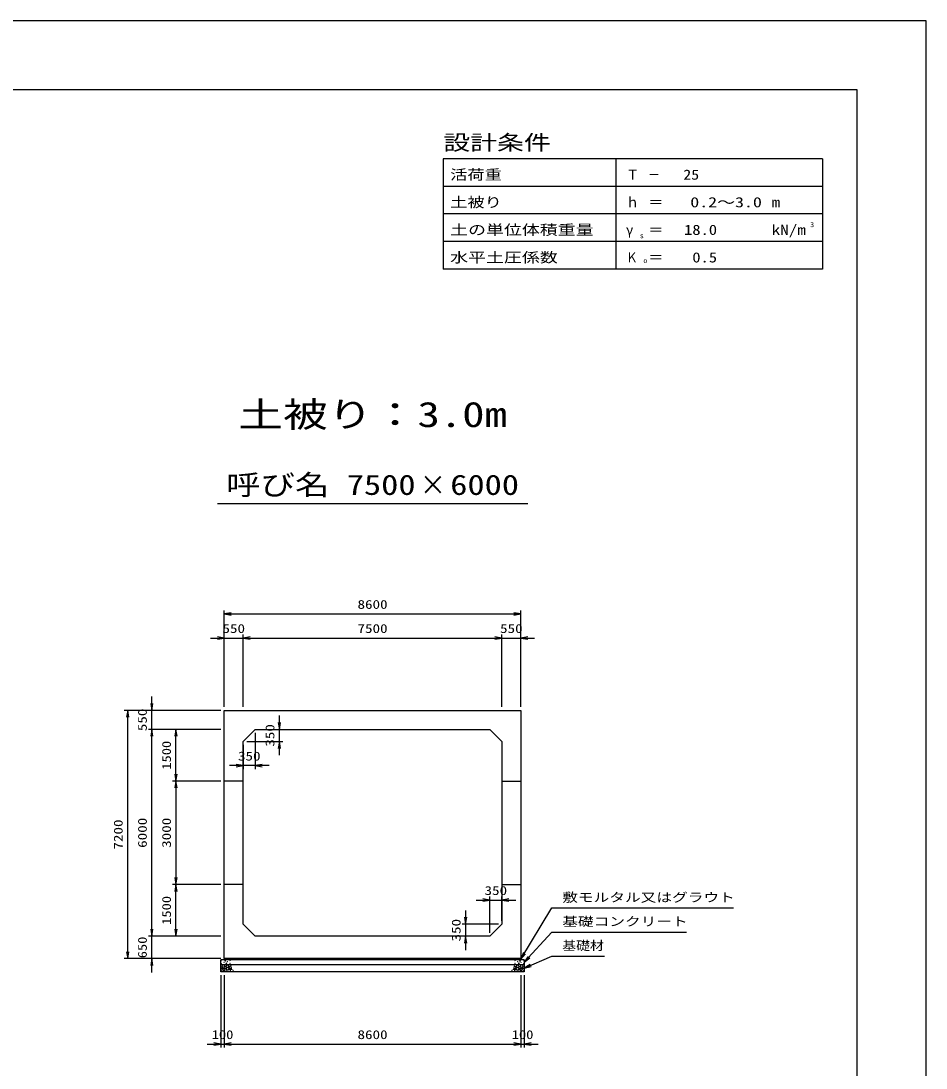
# Model space of a CAD drawing. Units: millimetres at full size. Extents: x 0 to 84100, y 0 to 59400.
# Drawn here: x 57854 to 84100, y 29026 to 59400 of the extents above; entities that cross this region are included whole.
import ezdxf
from ezdxf.enums import TextEntityAlignment as Align

# ---------------------------------------------------------------- set-up
doc = ezdxf.new("R2010")
doc.units = ezdxf.units.MM
for name, color, linetype, lineweight in [('D-DCR-HCHn', 4, 'Continuous', 9), ('D-STR-DIM', 7, 'Continuous', 25), ('D-STR-STRn', 1, 'Continuous', 25), ('D-STR-TXT', 7, 'Continuous', 25), ('D-TTL', 2, 'Continuous', 25), ('D-TTL-FRAM', 2, 'Continuous', 25), ('D-TTL-LINE', 7, 'Continuous', 25), ('D-TTL-TXT', 7, 'Continuous', 25)]:
    doc.layers.add(name, color=color, linetype=linetype, lineweight=lineweight)
doc.styles.add('ＭＳ ゴシック', font='')
doc.styles.get('ＭＳ ゴシック').set_extended_font_data('MS Gothic')

# ---------------------------------------------------------------- blocks, each defined once
blk = doc.blocks.new('open_arrow')
at = {"color": 0, "linetype": 'Continuous', "lineweight": -2}
blk.add_lwpolyline([(7.5, 1.25), (0, 0), (7.5, -1.25)], dxfattribs=at)

msp = doc.modelspace()

# ---------------------------------------------------------------- linework, layer by layer
at = {"layer": 'D-DCR-HCHn'}
for points in [[(63657.281, 31953.808), (63650.346, 31933.005), (63659.592, 31919.136), (63682.707, 31916.824), (63698.488, 31923.599), (63691.952, 31939.939), (63696.575, 31949.185), (63687.33, 31958.431), (63673.461, 31963.053)], [(63701.155, 31877.009), (63718.277, 31902.692), (63716.137, 31909.112), (63692.594, 31915.533), (63671.192, 31913.393), (63656.21, 31900.551), (63654.07, 31885.57), (63656.21, 31870.588), (63673.332, 31866.308)], [(63701.198, 32011.594), (63680.395, 32016.217), (63661.904, 32006.971), (63659.592, 31986.168), (63664.215, 31969.988), (63687.33, 31963.053), (63703.51, 31963.053), (63710.444, 31974.611), (63710.444, 32000.037)], [(63719.69, 32013.906), (63712.756, 31993.102), (63715.067, 31969.988), (63698.887, 31944.562), (63719.69, 31933.005), (63742.805, 31944.562), (63756.673, 31963.053), (63761.296, 31993.102), (63756.673, 32009.283), (63742.805, 32016.217)], [(63724.313, 31933.005), (63712.756, 31923.759), (63717.379, 31916.824), (63733.559, 31916.824), (63740.493, 31919.136), (63745.116, 31928.382), (63738.182, 31935.316)], [(63761.082, 31877.009), (63771.783, 31902.692), (63763.222, 31913.393), (63737.539, 31913.393), (63726.838, 31909.112), (63716.137, 31894.131), (63716.137, 31881.289), (63726.838, 31864.167), (63739.679, 31862.027)], [(63758.985, 31958.431), (63747.427, 31930.693), (63756.673, 31919.136), (63784.411, 31919.136), (63795.968, 31923.759), (63807.525, 31939.939), (63807.525, 31953.808), (63795.968, 31972.299), (63782.099, 31974.611)], [(63797.466, 31825.643), (63803.886, 31844.905), (63801.746, 31866.308), (63816.728, 31889.85), (63797.466, 31900.551), (63776.063, 31889.85), (63763.222, 31872.728), (63758.941, 31844.905), (63763.222, 31829.924), (63776.063, 31823.503)], [(63793.185, 31900.551), (63803.886, 31909.112), (63799.606, 31915.533), (63784.624, 31915.533), (63778.204, 31913.393), (63773.923, 31904.832), (63780.344, 31898.411)], [(63863.203, 31879.532), (63827.829, 31886.129), (63812.782, 31898.266), (63808.03, 31917.263), (63822.713, 31931.629), (63851.323, 31939.69), (63872.97, 31926.761), (63886.961, 31909.347), (63883.002, 31891.67)], [(63823.447, 31936.214), (63810.689, 31940.569), (63809.425, 31968.678), (63822.512, 31997.359), (63839.448, 32013.536), (63871.403, 32007.032), (63874.133, 31971.913), (63863.816, 31959.876), (63835.739, 31944.301)], [(63854.798, 31945.711), (63856.454, 31939.566), (63862.011, 31935.193), (63874.19, 31933.302), (63885.305, 31939.802), (63895.592, 31949.138), (63904.858, 31957.333), (63904.635, 31963.462), (63898.736, 31968.875), (63884.203, 31970.356), (63871.47, 31964.383), (63862.011, 31955.165), (63857.281, 31950.556)], [(63882.012, 31979.601), (63875.964, 31985.086), (63874.897, 31990.792), (63878.414, 32003.305), (63888.71, 32017.61), (63911.004, 32016.105), (63932.571, 32005.811), (63947.195, 31985.597), (63945.021, 31972.456), (63938.02, 31965.716), (63926.769, 31963.215), (63910.511, 31967.483), (63889.289, 31974.481)], [(63943.372, 31911.832), (63948.688, 31916.874), (63955.476, 31925.68), (63957.145, 31933.275), (63953.144, 31947.685), (63939.088, 31958.67), (63918.907, 31957.89), (63891.698, 31943.001), (63882.086, 31930.757), (63885.152, 31916.784), (63894.778, 31910.04), (63903.599, 31909.145), (63917.363, 31909.524), (63930.808, 31911.002)], [(63899.971, 31885.265), (63904.183, 31888.446), (63907.686, 31893.505), (63907.81, 31900.431), (63903.414, 31906.067), (63895.769, 31907.977), (63889.356, 31906.179), (63887.704, 31900.442), (63886.896, 31894.835), (63887.881, 31887.456), (63893.975, 31884.127)], [(63927.597, 31870.331), (63917.895, 31875.079), (63910.89, 31883.822), (63910.719, 31895.084), (63914.942, 31905.627), (63930.189, 31907.625), (63945.054, 31908.018), (63959.481, 31902.512), (63961.849, 31893.273), (63949.54, 31882.195), (63934.555, 31873.15)], [(72172.403, 31870.331), (72182.105, 31875.079), (72189.11, 31883.822), (72189.281, 31895.084), (72185.058, 31905.627), (72169.811, 31907.625), (72154.946, 31908.018), (72140.519, 31902.512), (72138.151, 31893.273), (72150.46, 31882.195), (72165.445, 31873.15)], [(72156.628, 31911.832), (72151.312, 31916.874), (72144.524, 31925.68), (72142.855, 31933.275), (72146.856, 31947.685), (72160.912, 31958.67), (72181.093, 31957.89), (72208.302, 31943.001), (72217.914, 31930.757), (72214.848, 31916.784), (72205.222, 31910.04), (72196.401, 31909.145), (72182.637, 31909.524), (72169.192, 31911.002)], [(72217.988, 31979.601), (72224.036, 31985.086), (72225.103, 31990.792), (72221.586, 32003.305), (72211.29, 32017.61), (72188.996, 32016.105), (72167.429, 32005.811), (72152.805, 31985.597), (72154.979, 31972.456), (72161.98, 31965.716), (72173.231, 31963.215), (72189.489, 31967.483), (72210.711, 31974.481)], [(72200.029, 31885.265), (72195.817, 31888.446), (72192.314, 31893.505), (72192.19, 31900.431), (72196.586, 31906.067), (72204.231, 31907.977), (72210.644, 31906.179), (72212.296, 31900.442), (72213.104, 31894.835), (72212.119, 31887.456), (72206.025, 31884.127)], [(72245.202, 31945.711), (72243.546, 31939.566), (72237.989, 31935.193), (72225.81, 31933.302), (72214.695, 31939.802), (72204.408, 31949.138), (72195.142, 31957.333), (72195.365, 31963.462), (72201.264, 31968.875), (72215.797, 31970.356), (72228.53, 31964.383), (72237.989, 31955.165), (72242.719, 31950.556)], [(72236.797, 31879.532), (72272.171, 31886.129), (72287.218, 31898.266), (72291.97, 31917.263), (72277.287, 31931.629), (72248.677, 31939.69), (72227.03, 31926.761), (72213.039, 31909.347), (72216.998, 31891.67)], [(72276.553, 31936.214), (72289.311, 31940.569), (72290.575, 31968.678), (72277.488, 31997.359), (72260.552, 32013.536), (72228.597, 32007.032), (72225.867, 31971.913), (72236.184, 31959.876), (72264.261, 31944.301)], [(72302.534, 31825.643), (72296.114, 31844.905), (72298.254, 31866.308), (72283.272, 31889.85), (72302.534, 31900.551), (72323.937, 31889.85), (72336.778, 31872.728), (72341.059, 31844.905), (72336.778, 31829.924), (72323.937, 31823.503)], [(72341.015, 31958.431), (72352.573, 31930.693), (72343.327, 31919.136), (72315.589, 31919.136), (72304.032, 31923.759), (72292.475, 31939.939), (72292.475, 31953.808), (72304.032, 31972.299), (72317.901, 31974.611)], [(72306.815, 31900.551), (72296.114, 31909.112), (72300.394, 31915.533), (72315.376, 31915.533), (72321.796, 31913.393), (72326.077, 31904.832), (72319.656, 31898.411)], [(72338.918, 31877.009), (72328.217, 31902.692), (72336.778, 31913.393), (72362.461, 31913.393), (72373.162, 31909.112), (72383.863, 31894.131), (72383.863, 31881.289), (72373.162, 31864.167), (72360.321, 31862.027)], [(72380.31, 32013.906), (72387.244, 31993.102), (72384.933, 31969.988), (72401.113, 31944.562), (72380.31, 31933.005), (72357.195, 31944.562), (72343.327, 31963.053), (72338.704, 31993.102), (72343.327, 32009.283), (72357.195, 32016.217)], [(72375.687, 31933.005), (72387.244, 31923.759), (72382.621, 31916.824), (72366.441, 31916.824), (72359.507, 31919.136), (72354.884, 31928.382), (72361.818, 31935.316)], [(72398.845, 31877.009), (72381.723, 31902.692), (72383.863, 31909.112), (72407.406, 31915.533), (72428.808, 31913.393), (72443.79, 31900.551), (72445.93, 31885.57), (72443.79, 31870.588), (72426.668, 31866.308)], [(72398.802, 32011.594), (72419.605, 32016.217), (72438.096, 32006.971), (72440.408, 31986.168), (72435.785, 31969.988), (72412.67, 31963.053), (72396.49, 31963.053), (72389.556, 31974.611), (72389.556, 32000.037)], [(72442.719, 31953.808), (72449.654, 31933.005), (72440.408, 31919.136), (72417.293, 31916.824), (72401.512, 31923.599), (72408.048, 31939.939), (72403.425, 31949.185), (72412.67, 31958.431), (72426.539, 31963.053)], [(63709.716, 31823.503), (63724.698, 31829.924), (63728.978, 31851.326), (63720.417, 31866.308), (63705.435, 31870.588), (63686.173, 31868.448), (63664.771, 31859.887), (63654.07, 31847.045), (63654.07, 31832.064), (63660.49, 31823.503), (63686.173, 31825.643)], [(63756.801, 31829.924), (63756.801, 31855.606), (63746.1, 31862.027), (63735.399, 31855.606), (63733.259, 31840.625), (63735.399, 31827.783), (63750.381, 31823.503)], [(63814.588, 31827.783), (63833.85, 31823.503), (63850.972, 31832.064), (63853.112, 31851.326), (63850.968, 31874.878), (63827.429, 31882.327), (63812.447, 31878.603), (63806.027, 31862.027), (63806.027, 31838.484)], [(63862.352, 31873.637), (63877.306, 31882.556), (63903.44, 31882.292), (63924.93, 31863.525), (63928.643, 31834.899), (63914.853, 31824.245), (63878.098, 31821.871), (63861.731, 31831.633), (63857.172, 31854.06)], [(63959.972, 31822.493), (63944.837, 31824.274), (63934.866, 31829.787), (63930.835, 31842.722), (63930.945, 31854.963), (63940.172, 31871.678), (63958.242, 31882.822), (63985.731, 31878.403), (64007.453, 31870.334), (64012.643, 31846.125), (64008.03, 31828.257), (63986.884, 31822.877)], [(72140.028, 31822.493), (72155.163, 31824.274), (72165.134, 31829.787), (72169.165, 31842.722), (72169.055, 31854.963), (72159.828, 31871.678), (72141.758, 31882.822), (72114.269, 31878.403), (72092.547, 31870.334), (72087.357, 31846.125), (72091.97, 31828.257), (72113.116, 31822.877)], [(72237.648, 31873.637), (72222.694, 31882.556), (72196.56, 31882.292), (72175.07, 31863.525), (72171.357, 31834.899), (72185.147, 31824.245), (72221.902, 31821.871), (72238.269, 31831.633), (72242.828, 31854.06)], [(72285.412, 31827.783), (72266.15, 31823.503), (72249.028, 31832.064), (72246.888, 31851.326), (72249.032, 31874.878), (72272.571, 31882.327), (72287.553, 31878.603), (72293.973, 31862.027), (72293.973, 31838.484)], [(72343.199, 31829.924), (72343.199, 31855.606), (72353.9, 31862.027), (72364.601, 31855.606), (72366.741, 31840.625), (72364.601, 31827.783), (72349.619, 31823.503)], [(72390.284, 31823.503), (72375.302, 31829.924), (72371.022, 31851.326), (72379.583, 31866.308), (72394.565, 31870.588), (72413.827, 31868.448), (72435.229, 31859.887), (72445.93, 31847.045), (72445.93, 31832.064), (72439.51, 31823.503), (72413.827, 31825.643)]]:
    msp.add_lwpolyline(points, close=True, dxfattribs=at)
for points in [[(63793.432, 32018.547), (63776.093, 32016.446), (63764.258, 32008.701), (63764.626, 31989.819), (63770.514, 31976.087), (63785.025, 31976.185), (63805.107, 31979.153), (63814.799, 31993.689), (63824.082, 32003.492), (63826.884, 32014.345), (63814.099, 32018.547), (63793.082, 32018.547)], [(72306.568, 32018.547), (72323.907, 32016.446), (72335.742, 32008.701), (72335.374, 31989.819), (72329.486, 31976.087), (72314.975, 31976.185), (72294.893, 31979.153), (72285.201, 31993.689), (72275.918, 32003.492), (72273.116, 32014.345), (72285.901, 32018.547), (72306.918, 32018.547)]]:
    msp.add_lwpolyline(points, dxfattribs=at)
for centre, radius in [((63666.091, 32136.145), 4.5), ((63667.803, 32055.879), 4.5), ((63743.437, 32088.641), 4.5), ((63775.004, 32136.145), 11.25), ((63809.996, 32064.955), 11.25), ((63841.563, 32112.459), 4.5), ((63917.197, 32145.221), 4.5), ((63918.909, 32064.955), 4.5), ((72181.091, 32064.955), 4.5), ((72182.803, 32145.221), 4.5), ((72258.437, 32112.459), 4.5), ((72290.004, 32064.955), 11.25), ((72324.996, 32136.145), 11.25), ((72356.563, 32088.641), 4.5), ((72432.197, 32055.879), 4.5), ((72433.909, 32136.145), 4.5)]:
    msp.add_circle(centre, radius, dxfattribs=at)
at = {"layer": 'D-STR-DIM'}
for p, q in [((63750, 39500), (63750, 42300)), ((72350, 39500), (72350, 42300)), ((63750, 42200), (72350, 42200)), ((63350, 41500), (64700, 41500)), ((63750, 39500), (63750, 41600)), ((64300, 39500), (64300, 41600)), ((64300, 39500), (64300, 41600)), ((64300, 41500), (71800, 41500)), ((71400, 41500), (72750, 41500)), ((71800, 39500), (71800, 41600)), ((71800, 39500), (71800, 41600)), ((72350, 39500), (72350, 41600)), ((61650, 38450), (61650, 39800)), ((63650, 39400), (60850, 39400)), ((60950, 32200), (60950, 39400)), ((63650, 39400), (61550, 39400)), ((65350, 38100), (65350, 39250)), ((63650, 38850), (61550, 38850)), ((63650, 38850), (61550, 38850)), ((61650, 32850), (61650, 38850)), ((63650, 38850), (62250, 38850)), ((62350, 37350), (62350, 38850)), ((64650, 38750), (64650, 37700)), ((64750, 38850), (65450, 38850)), ((64300, 38400), (64300, 37700)), ((64400, 38500), (65450, 38500)), ((65050, 37800), (63900, 37800)), ((63650, 37350), (62250, 37350)), ((63650, 37350), (62250, 37350)), ((62350, 37350), (62350, 34350)), ((63650, 34350), (62250, 34350)), ((63650, 34350), (62250, 34350)), ((62350, 32850), (62350, 34350)), ((71050, 33900), (72200, 33900)), ((71450, 32950), (71450, 34000)), ((71800, 33300), (71800, 34000)), ((70750, 33600), (70750, 32450)), ((61650, 31800), (61650, 33250)), ((71700, 33200), (70650, 33200)), ((63650, 32850), (61550, 32850)), ((63650, 32850), (61550, 32850)), ((63650, 32850), (62250, 32850)), ((71350, 32850), (70650, 32850)), ((63650, 32200), (60850, 32200)), ((63650, 32200), (61550, 32200)), ((63650, 31720), (63650, 29620)), ((63750, 31720), (63750, 29620)), ((63750, 31720), (63750, 29620)), ((72350, 31720), (72350, 29620)), ((72350, 31720), (72350, 29620)), ((72450, 31720), (72450, 29620)), ((63250, 29720), (64150, 29720)), ((63750, 29720), (72350, 29720)), ((71950, 29720), (72850, 29720))]:
    msp.add_line(p, q, dxfattribs=at)
at = {"layer": 'D-STR-STRn'}
for p, q in [((63750, 39400), (72350, 39400)), ((63750, 32200), (63750, 39400)), ((72350, 39400), (72350, 32200)), ((64300, 38500), (64650, 38850)), ((64650, 38850), (71450, 38850)), ((71450, 38850), (71800, 38500)), ((64300, 33200), (64300, 38500)), ((71800, 38500), (71800, 33200)), ((64300, 37350), (63750, 37350)), ((71800, 37350), (72350, 37350)), ((64300, 34350), (63750, 34350)), ((71800, 34350), (72350, 34350)), ((64650, 32850), (64300, 33200)), ((71800, 33200), (71450, 32850)), ((71450, 32850), (64650, 32850)), ((72350, 32200), (63750, 32200)), ((63750, 32200), (63750, 32170)), ((72350, 32200), (72350, 32170)), ((72450, 32170), (63650, 32170)), ((63650, 31820), (63650, 32170)), ((72450, 32020), (63650, 32020)), ((72450, 32170), (72450, 31820)), ((72450, 31820), (63650, 31820))]:
    msp.add_line(p, q, dxfattribs=at)
at = {"layer": 'D-STR-TXT'}
for points in [[(72350, 32185), (73250, 33670), (73450, 33670), (78517.513, 33670)], [(72450, 32095), (73250, 32970), (73450, 32970), (77153.046, 32970)], [(72450, 31920), (73250, 32270), (73450, 32270), (74779.442, 32270)]]:
    msp.add_lwpolyline(points, dxfattribs=at)
at = {"layer": 'D-TTL'}
for points in [[(0, 0), (84100, 0), (84100, 59400), (0, 59400)], [(2000, 2000), (82100, 2000), (82100, 57400), (2000, 57400)]]:
    msp.add_lwpolyline(points, close=True, dxfattribs=at)
at = {"layer": 'D-TTL-FRAM'}
for p, q in [((81100, 55400), (70100, 55400)), ((70100, 55400), (70100, 52200)), ((81100, 55400), (81100, 52200)), ((81100, 52200), (70100, 52200))]:
    msp.add_line(p, q, dxfattribs=at)
at = {"layer": 'D-TTL-LINE'}
for p, q in [((75100, 55400), (75100, 52200)), ((81100, 54600), (70100, 54600)), ((81100, 53800), (70100, 53800)), ((81100, 53000), (70100, 53000))]:
    msp.add_line(p, q, dxfattribs=at)
at = {"layer": 'D-TTL-TXT'}
msp.add_line((63550, 45400), (72550, 45400), dxfattribs=at)

# ---------------------------------------------------------------- block references
at = {"layer": 'D-STR-DIM', "xscale": 26.7, "yscale": 26.7}
for p in [(63750, 42200), (64300, 41500), (64300, 41500), (72350, 41500), (64650, 37800), (71800, 33900), (63750, 29720), (63750, 29720), (72450, 29720)]:
    msp.add_blockref('open_arrow', p, dxfattribs=at)
for p, rotation in [((72350, 42200), 180), ((63750, 41500), 180), ((71800, 41500), 180), ((71800, 41500), 180), ((61650, 39400), 90), ((60950, 39400), 270), ((65350, 38850), 90), ((61650, 38850), 270), ((61650, 38850), 270), ((62350, 38850), 270), ((65350, 38500), 270), ((64300, 37800), 180), ((62350, 37350), 90), ((62350, 37350), 270), ((62350, 34350), 90), ((62350, 34350), 270), ((71450, 33900), 180), ((70750, 33200), 90), ((61650, 32850), 90), ((61650, 32850), 90), ((62350, 32850), 90), ((70750, 32850), 270), ((60950, 32200), 90), ((61650, 32200), 270), ((63650, 29720), 180), ((72350, 29720), 180), ((72350, 29720), 180)]:
    msp.add_blockref('open_arrow', p, dxfattribs=dict(at, rotation=rotation))
at = {"layer": 'D-STR-TXT', "xscale": 26.7, "yscale": 26.7}
for p, rotation in [((72350, 32185), 58.8), ((72450, 32095), 47.6), ((72450, 31920), 23.6)]:
    msp.add_blockref('open_arrow', p, dxfattribs=dict(at, rotation=rotation))

# ---------------------------------------------------------------- texts
at = {"layer": 'D-STR-DIM', "style": 'ＭＳ ゴシック'}
for s, width, p in [('8600', 1.25, (68050, 42475)), ('550', 1.25, (64025, 41775)), ('7500', 1.25, (68050, 41775)), ('550', 1.25, (72075, 41775)), ('350', 1.25, (64475, 38075)), ('350', 1.25, (71625, 34175)), ('100', 1.2, (63700, 29995)), ('8600', 1.25, (68050, 29995)), ('100', 1.2, (72400, 29995))]:
    msp.add_text(s, height=256.6, dxfattribs=dict(at, width=width)).set_placement(p, align=Align.MIDDLE_CENTER)
for s, width, p in [('550', 1.25, (61375, 39125)), ('350', 1.25, (65075, 38675)), ('1500', 1.2, (62075, 38100)), ('7200', 1.25, (60675, 35800)), ('6000', 1.25, (61375, 35850)), ('3000', 1.25, (62075, 35850)), ('1500', 1.2, (62075, 33600)), ('350', 1.25, (70475, 33025)), ('650', 1.2, (61375, 32525))]:
    msp.add_text(s, height=256.6, rotation=90, dxfattribs=dict(at, width=width)).set_placement(p, align=Align.MIDDLE_CENTER)
at = {"layer": 'D-STR-TXT', "style": 'ＭＳ ゴシック'}
for s, width, p in [('敷モルタル又はグラウト', 1.3, (73550, 33770)), ('基礎コンクリート', 1.3, (73550, 33070)), ('基礎材', 1.15, (73550, 32370))]:
    msp.add_text(s, height=256.6, dxfattribs=dict(at, width=width)).set_placement(p, align=Align.BOTTOM_LEFT)
at = {"layer": 'D-TTL-TXT', "style": 'ＭＳ ゴシック'}
for s, height, width, p in [('設計条件', 439.9, 1.3, (70100, 55520)), ('活荷重', 293.3, 1.25, (70300, 54706.667)), ('Ｔ', 293.3, 0.95, (75400, 54706.667)), ('－', 293.3, 0.85, (76040, 54706.667)), ('土被り', 293.3, 1.25, (70300, 53906.667)), ('ｈ', 293.3, 0.95, (75400, 53906.667)), ('＝', 293.3, 1.1, (76040, 53906.667)), ('m', 293.3, 1.25, (79620, 53906.667)), ('土の単位体積重量', 293.3, 1.3, (70300, 53106.667)), ('kN/m', 293.3, 1.25, (79620, 53106.667)), ('3', 146.6, 1.15, (80740, 53373.333)), ('γ', 293.3, 0.95, (75400, 53106.667)), ('s', 146.6, 1.15, (75800, 53053.333)), ('＝', 293.3, 1.1, (76040, 53106.667)), ('水平土圧係数', 293.3, 1.3, (70300, 52306.667)), ('Ｋ', 293.3, 0.85, (75400, 52306.667)), ('＝', 293.3, 1.1, (76040, 52306.667)), ('o', 146.6, 1.2, (75900, 52333.333))]:
    msp.add_text(s, height=height, dxfattribs=dict(at, width=width)).set_placement(p, align=Align.BOTTOM_LEFT)
for s, width, p in [('25', 1.15, (77520.203, 54706.667)), ('0.2～3.0', 1.3, (79339.492, 53906.667)), ('18.0', 1.2, (78040, 53106.667)), ('0.5', 1.2, (78040, 52306.667))]:
    msp.add_text(s, height=293.3, dxfattribs=dict(at, width=width)).set_placement(p, align=Align.BOTTOM_RIGHT)
for s, height, width, p in [('土被り：3.0m', 733.1, 1.3, (68050, 47400)), ('呼び名', 586.5, 1.25, (65300, 45475)), ('7500', 586.5, 1.25, (68300, 45475)), ('×', 586.5, 0.95, (69800, 45475)), ('6000', 586.5, 1.25, (71300, 45475))]:
    msp.add_text(s, height=height, dxfattribs=dict(at, width=width)).set_placement(p, align=Align.BOTTOM_CENTER)

doc.saveas('drawing.dxf')
